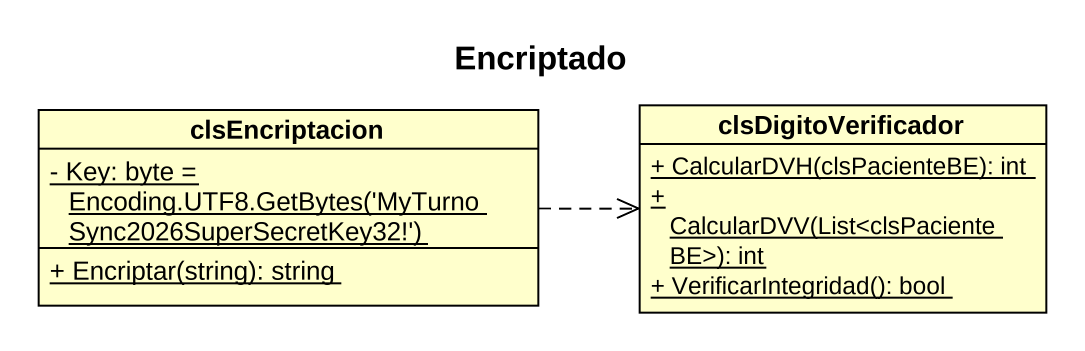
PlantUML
@startuml
title Encriptado
hide circle
hide empty members
skinparam classAttributeIconSize 0
class clsEncriptacion {
  {static} {field} - Key: byte = Encoding.UTF8.GetBytes('MyTurnoSync2026SuperSecretKey32!')
  {static} + Encriptar(string): string
}
class clsDigitoVerificador {
  {static} + CalcularDVH(clsPacienteBE): int
  {static} + CalcularDVV(List<clsPacienteBE>): int
  {static} + VerificarIntegridad(): bool
}
clsEncriptacion .right.> clsDigitoVerificador
@enduml
